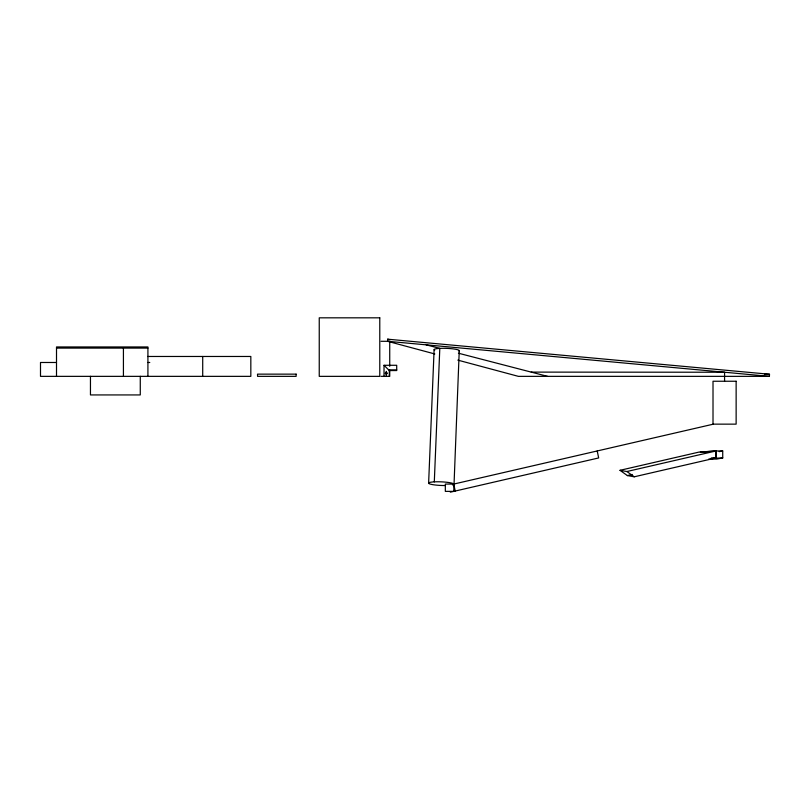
<?xml version="1.0" encoding="UTF-8"?>
<svg xmlns="http://www.w3.org/2000/svg" width="810" height="810" viewBox="0 0 810 810"><rect width="100%" height="100%" fill="white"/><g stroke="black" fill="none" stroke-linecap="round" stroke-linejoin="round"><path stroke-width="1.21" d="M620.004 470.316L626.879 471.521L716.01 450.957L698.979 452.091L620.004 470.316L627.375 475.581L634.25 476.796L715.939 457.944L716.01 450.957L722.712 450.957L722.743 457.944L716.799 459.067L708.74 459.067M386.289 374.149C388.203 372.641 385.307 372.195 385.307 373.268C386.745 369.805 388.203 375.972 385.368 373.521M434.808 353.96L387.565 341.293L387.656 339.188L769.5 374.25L769.409 376.356L518.4 376.356L457.832 360.126M445.115 485.534A12.595 1.802 2.4 0 1 428.622 483.246L434.109 349.758M434.302 481.869L439.8 348.381L426.151 344.837M713.408 424.146L453.762 484.066L445.328 484.066L445.328 491.376L453.762 491.376L459.25 350.578M450.299 492.176L598.661 457.944L597.223 450.957M627.375 475.581L632.225 474.457M719.148 451.636L722.712 450.957M715.655 450.978L700.326 452.091L707.424 452.091M711.251 458.288L722.743 457.944M711.079 458.268L715.939 457.944M381.075 341.293L388.466 341.293M56.508 348.097L147.916 348.097M147.683 356.471L250.827 356.471L250.827 376.356L40.5 376.356L40.5 362.485L56.508 362.485M147.916 362.485L149.779 362.485M384.021 365.28L396.708 365.28L396.708 370.555L389.306 370.555L384.021 365.28L384.021 376.356M389.225 369.907L396.708 369.907M764.458 374.25L769.5 374.25M381.075 376.356L389.731 376.356L389.731 370.099M531.218 372.114L724.575 372.235L724.575 381.247M387.565 341.293L769.409 376.356M458.43 353.211L547.56 376.356M387.656 339.188L390.076 339.835M626.879 471.521L634.25 476.796M453.762 484.066L455.2 491.052M715.999 452.253L716.07 457.944M389.731 341.293L389.731 366.343M389.306 370.555L389.306 376.356M386.289 371.344L386.289 376.356M202.713 356.471L202.713 376.356M147.916 376.356L147.916 346.953L56.508 346.953L56.508 376.356M140.272 376.326L140.272 394.936L90.457 394.936L90.457 376.316M123.424 348.097L123.424 376.356M434.717 350.244A12.595 1.802 2.4 0 1 445.986 348.341A12.595 1.802 2.4 0 1 459.007 351.034M428.622 483.246A12.595 1.802 2.4 0 1 443.769 481.99A12.595 1.802 2.4 0 1 452.425 484.927M379.779 317.824L319.241 317.824L319.241 376.356L379.779 376.356L379.779 317.824M296.116 374.139L257.519 374.139L257.58 376.356L296.116 376.356L296.116 374.139M736.138 381.247L713.013 381.247L713.013 424.146L736.138 424.146L736.138 381.247"/></g></svg>
